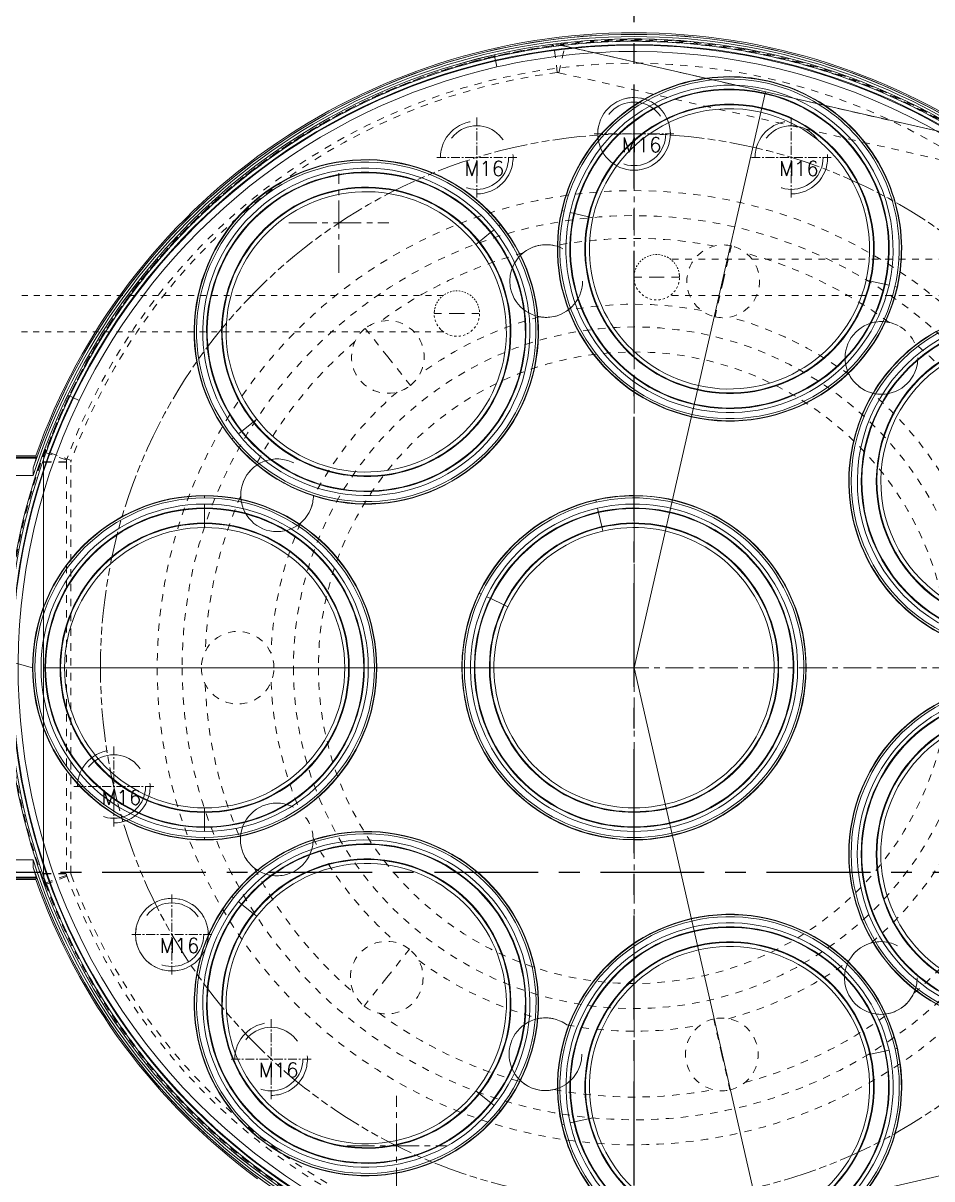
# Model space of a CAD drawing. Header units: millimetres. Extents: x -2414 to 10498, y -2238 to 649.
# Drawn here: x 7915.6 to 8115.8, y -1064.1 to -809.8 of the extents above; entities that cross this region are included whole.
import ezdxf

# ---------------------------------------------------------------- set-up
doc = ezdxf.new("R2010")
doc.units = ezdxf.units.MM
doc.header["$LTSCALE"] = 16.335
doc.header["$PDMODE"] = 3
doc.header["$PDSIZE"] = 0.3125
for name, pattern in [('CENTER', [0.6, 0.375, -0.075, 0.075, -0.075]), ('DASHED', [0.2, 0.1, -0.1]), ('DIVIDE', [31.75, 12.7, -6.35, 0, -6.35, 0, -6.35]), ('HIDDEN', [0.2, 0.1, -0.1]), ('PHANTOM', [0.8, 0.45, -0.05, 0.1, -0.05, 0.1, -0.05])]:
    doc.linetypes.add(name, pattern=pattern)
doc.layers.get('0').update_dxf_attribs({"linetype": 'CONTINUOUS'})
doc.layers.get('Defpoints').update_dxf_attribs({"linetype": 'CONTINUOUS'})
for name, color, linetype, lineweight in [('core', 7, 'CONTINUOUS', 20), ('insert', 85, 'CONTINUOUS', 20), ('part', 7, 'CONTINUOUS', 20), ('screw', 33, 'CONTINUOUS', 13)]:
    doc.layers.add(name, color=color, linetype=linetype, lineweight=lineweight)
doc.styles.get("Standard").update_dxf_attribs({"font": 'txt', "width": 0.8})
doc.styles.add('TXT', font='txt.shx', dxfattribs={"bigfont": 'gbcbig.shx'})
doc.dimstyles.new('01', dxfattribs={"dimtxt": 5, "dimasz": 5, "dimexe": 0, "dimexo": 0, "dimgap": 0, "dimtad": 0, "dimzin": 0, "dimdsep": 46, "dimtxsty": 'Standard', "dimcen": 0, "dimclrd": 4, "dimclre": 4, "dimclrt": 6, "dimazin": 0, "dimtfac": 1, "dimtofl": 0, "dimtmove": 0, "dimatfit": 3, "dimfxl": 0, "dimtolj": 1, "dimtzin": 0, "dimarcsym": 0})

# ---------------------------------------------------------------- blocks, each defined once
blk = doc.blocks.new('*D528')
at = {"color": 4, "linetype": 'ByBlock', "lineweight": -2, "transparency": 16777216}
for p, q in [((7930.17, -781.63), (7872.65, -781.63)), ((7872.65, -786.63), (7872.65, -869.78)), ((7872.65, -991.63), (7872.65, -887.11)), ((7914.13, -996.63), (7872.65, -996.63))]:
    blk.add_line(p, q, dxfattribs=at)
at = {"color": 4, "linetype": 'ByBlock', "transparency": 16777216}
for points in [[(7871.82, -786.63), (7873.48, -786.63), (7872.65, -781.63)], [(7871.82, -991.63), (7873.48, -991.63), (7872.65, -996.63)]]:
    blk.add_solid(points, dxfattribs=at)
at = {"layer": 'Defpoints', "color": 0, "linetype": 'ByBlock', "transparency": 16777216}
for p in [(7930.17, -781.63), (7872.65, -996.63), (7914.13, -996.63)]:
    blk.add_point(p, dxfattribs=at)
at = {"color": 6, "linetype": 'ByBlock', "transparency": 16777216, "insert": (7872.65, -878.44), "char_height": 5, "attachment_point": 5, "rotation": 90}
blk.add_mtext('\\A1;215.00', dxfattribs=at)
blk = doc.blocks.new('*D529')
at = {"color": 4, "linetype": 'ByBlock', "lineweight": -2, "transparency": 16777216}
for p, q in [((7914.13, -996.63), (7871.83, -996.63)), ((7871.83, -1001.63), (7871.83, -1050.52)), ((7871.83, -1156.63), (7871.83, -1067.85)), ((7930.17, -1161.63), (7871.83, -1161.63))]:
    blk.add_line(p, q, dxfattribs=at)
at = {"color": 4, "linetype": 'ByBlock', "transparency": 16777216}
for points in [[(7871, -1001.63), (7872.67, -1001.63), (7871.83, -996.63)], [(7871, -1156.63), (7872.67, -1156.63), (7871.83, -1161.63)]]:
    blk.add_solid(points, dxfattribs=at)
at = {"layer": 'Defpoints', "color": 0, "linetype": 'ByBlock', "transparency": 16777216}
for p in [(7914.13, -996.63), (7871.83, -1161.63), (7930.17, -1161.63)]:
    blk.add_point(p, dxfattribs=at)
at = {"color": 6, "linetype": 'ByBlock', "transparency": 16777216, "insert": (7871.83, -1059.19), "char_height": 5, "attachment_point": 5, "rotation": 90}
blk.add_mtext('\\A1;165.00', dxfattribs=at)
blk = doc.blocks.new('43434')
at = {"layer": 'insert', "linetype": 'Continuous', "lineweight": 13}
for p, q in [((-30.7, 134.42), (-30.81, 134.91)), ((-30.7, 134.42), (-30.53, 133.69)), ((-30.53, 133.69), (-30.2, 132.23)), ((-15.89, 100.61), (-15.94, 100.62)), ((-15.89, 100.61), (-15.4, 100.5)), ((-14.09, 100.2), (-13.12, 99.98)), ((-10.02, 99.27), (-13.12, 99.98)), ((-9.05, 99.05), (-10.02, 99.27)), ((-29.36, 97.53), (-29.75, 97.22)), ((-29.36, 97.53), (-29.33, 97.56)), ((-31.58, 95.76), (-34.07, 93.77)), ((-30.8, 96.38), (-31.58, 95.76)), ((-34.85, 93.16), (-34.07, 93.77)), ((51.11, 85.32), (52.08, 85.1)), ((55.18, 84.39), (52.08, 85.1)), ((56.15, 84.17), (55.18, 84.39)), ((57.95, 83.76), (57.46, 83.88)), ((57.95, 83.76), (57.99, 83.75)), ((-124.24, 59.81), (-124.69, 60.02)), ((-124.24, 59.81), (-123.56, 59.48)), ((-123.56, 59.48), (-122.21, 58.83)), ((-83.86, 54.06), (-86.35, 52.07)), ((-83.08, 54.68), (-83.86, 54.06)), ((-87.12, 51.45), (-86.35, 52.07)), ((-88.57, 50.3), (-88.6, 50.27)), ((-88.57, 50.3), (-88.17, 50.61)), ((-94.55, 37.87), (-94.55, 37.91)), ((-94.55, 37.87), (-94.55, 37.37)), ((-94.55, 36.02), (-94.55, 35.03)), ((-8.44, 36.96), (-8.43, 36.92)), ((-8.43, 36.92), (-8.32, 36.43)), ((-94.55, 31.85), (-94.55, 35.03)), ((-8.02, 35.12), (-7.8, 34.15)), ((-7.8, 34.15), (-7.09, 31.05)), ((-94.55, 30.85), (-94.55, 31.85)), ((-6.87, 30.08), (-7.09, 31.05)), ((-34.16, 16.45), (-34.12, 16.43)), ((-34.12, 16.43), (-33.66, 16.21)), ((-32.46, 15.63), (-31.56, 15.2)), ((-28.69, 13.81), (-31.56, 15.2)), ((-27.8, 13.38), (-28.69, 13.81)), ((-94.55, -30.85), (-94.55, -31.85)), ((-94.55, -35.03), (-94.55, -31.85)), ((-94.55, -36.02), (-94.55, -35.03)), ((-94.55, -37.87), (-94.55, -37.37)), ((-94.55, -37.87), (-94.55, -37.91)), ((-88.56, -50.32), (-88.59, -50.29)), ((-88.56, -50.32), (-88.17, -50.63)), ((-87.12, -51.47), (-86.34, -52.09)), ((-83.85, -54.07), (-86.34, -52.09)), ((-83.07, -54.69), (-83.85, -54.07)), ((57.96, -83.75), (57.47, -83.87)), ((57.96, -83.75), (58.01, -83.74)), ((51.12, -85.31), (52.09, -85.09)), ((55.2, -84.38), (52.09, -85.09)), ((56.16, -84.16), (55.2, -84.38)), ((-34.83, -93.16), (-34.05, -93.78)), ((-31.56, -95.77), (-34.05, -93.78)), ((-30.79, -96.39), (-31.56, -95.77)), ((-29.35, -97.53), (-29.74, -97.22)), ((-29.35, -97.53), (-29.31, -97.56)), ((-9.03, -99.05), (-10, -99.27)), ((-15.87, -100.61), (-15.92, -100.62)), ((-15.87, -100.61), (-15.38, -100.5)), ((-14.07, -100.2), (-13.11, -99.98)), ((-10, -99.27), (-13.11, -99.98))]:
    blk.add_line(p, q, dxfattribs=at)
at = {"layer": 'insert', "linetype": 'DASHED', "lineweight": 13}
for p, q in [((-16.89, 130.98), (-17.66, 136.93)), ((-16.54, 130.96), (-15.2, 136.81)), ((-15.59, 136.9), (73.45, 116.58)), ((-16.54, 130.96), (71.72, 110.82)), ((19.63, 85.04), (21.43, 92.83)), ((21.43, 92.83), (21.43, 92.83)), ((19.63, 85.04), (17.83, 77.24)), ((17.83, 77.24), (17.83, 77.24)), ((-54.21, 68.4), (-59.18, 74.67)), ((-59.18, 74.67), (-59.18, 74.67)), ((-54.21, 68.4), (-49.24, 62.13)), ((-49.24, 62.13), (-49.24, 62.13)), ((-123.94, 45.61), (-129.57, 47.68)), ((-130, -45.67), (-130, 45.67)), ((-130, 45.26), (-124, 45.26)), ((-124, -45.26), (-124, 45.26)), ((-87.28, 0), (-95.28, 0)), ((-95.28, 0), (-95.28, 0)), ((-87.28, 0), (-79.28, 0)), ((-79.28, 0), (-79.28, 0)), ((-130, -45.26), (-124, -45.26)), ((-129.57, -47.68), (-123.94, -45.61)), ((-54.45, -68.21), (-49.46, -61.96)), ((-49.46, -61.96), (-49.46, -61.96)), ((-54.45, -68.21), (-59.44, -74.46)), ((-59.44, -74.46), (-59.44, -74.46)), ((17.56, -77.31), (17.56, -77.31)), ((19.34, -85.11), (17.56, -77.31)), ((19.34, -85.11), (21.11, -92.91)), ((21.11, -92.91), (21.11, -92.91))]:
    blk.add_line(p, q, dxfattribs=at)
at = {"layer": 'insert', "color": 1, "linetype": 'Continuous', "lineweight": 13}
blk.add_line((73.06, 116.67), (-15.2, 136.81), dxfattribs=at)
at = {"layer": 'insert', "color": 1, "lineweight": 18}
blk.add_line((0, 0), (28.93, 126.74), dxfattribs=at)
at = {"layer": 'insert', "linetype": 'CENTER', "lineweight": 13}
for p, q in [((0, -120.5), (0, 120.5)), ((-65, 86.88), (-65, 108.88)), ((-76, 97.88), (-54, 97.88)), ((-120.5, 0), (120.5, 0)), ((-52.27, -116.23), (-52.27, -94.23)), ((-63.27, -105.23), (-41.27, -105.23))]:
    blk.add_line(p, q, dxfattribs=at)
at = {"layer": 'insert', "color": 2, "linetype": 'Continuous', "lineweight": 13}
blk.add_line((-130, 45.26), (-130, -45.26), dxfattribs=at)
at = {"layer": 'insert', "color": 2, "lineweight": 18}
blk.add_line((0, 0), (-130, 0), dxfattribs=at)
at = {"layer": 'insert', "color": 5, "lineweight": 18}
blk.add_line((0, 0), (27.59, -120.89), dxfattribs=at)
at = {"layer": 'insert', "color": 5, "linetype": 'Continuous', "lineweight": 13}
blk.add_line((71.72, -110.82), (-16.54, -130.96), dxfattribs=at)
at = {"layer": 'insert', "linetype": 'DASHED', "lineweight": 13}
for centre in [(0, 117.5), (-101.76, -58.75)]:
    blk.add_circle(centre, 8, dxfattribs=at)
at = {"layer": 'insert', "linetype": 'Continuous', "lineweight": 18}
for centre in [(0, 117.5), (-101.76, -58.75)]:
    blk.add_circle(centre, 8, dxfattribs=at)
at = {"layer": 'insert', "linetype": 'PHANTOM', "lineweight": 18}
blk.add_circle((0, 0), 117.5, dxfattribs=at)
at = {"layer": 'insert', "color": 2, "linetype": 'DIVIDE', "lineweight": 13, "ltscale": 0.2}
for centre in [(-19.34, 85.11), (54.48, 68.18), (-78.6, 37.95), (-78.67, -37.79), (54.35, -68.29), (-19.51, -85.07)]:
    blk.add_circle(centre, 8, dxfattribs=at)
at = {"layer": 'insert', "linetype": 'Continuous', "lineweight": 18}
for centre, radius, start, end in [((0, 0), 138.38, 154.2943, 102.8657), ((0, 0), 138.38, 102.8657, 154.2943), ((0, 0), 137.88, 102.8657, 154.2943), ((21.03, 92.19), 37.91, 347.15, 167.15), ((-58.96, 73.92), 37.91, 38.58, 218.58), ((21.03, 92.19), 37.91, 167.15, 347.15), ((-58.96, 73.92), 37.91, 218.58, 38.58), ((85.19, 41.03), 37.91, 115.72, 295.72), ((-94.55, 0), 37.91, 90, 270), ((-94.55, 0), 37.91, 270, 90), ((0, 0), 37.91, 102.8657, 154.2943), ((0, 0), 37.91, 90, 102.8657), ((0, 0), 37.91, 270, 90), ((0, 0), 37.91, 154.2943, 270), ((85.19, -41.02), 37.91, 64.29, 244.29), ((-58.95, -73.93), 37.91, 321.43, 141.43), ((-58.95, -73.93), 37.91, 141.43, 321.43), ((21.04, -92.18), 37.91, 12.86, 192.86), ((21.04, -92.18), 37.91, 192.86, 12.86)]:
    blk.add_arc(centre, radius, start, end, dxfattribs=at)
at = {"layer": 'insert', "linetype": 'Continuous', "lineweight": 13}
for centre, radius, start, end in [((0, 0), 137.88, 154.2943, 102.8657), ((0, 0), 136.99, 154.2943, 102.8657), ((0, 0), 137.13, 90, 102.8657), ((0, 0), 135.63, 89.7598, 102.8657), ((0, 0), 135.63, 269.7598, 89.7598), ((0, 0), 137.13, 270, 89.7598), ((0, 0), 137.13, 89.7598, 90), ((0, 0), 137.13, 102.8657, 154.2943), ((0, 0), 136.99, 102.8657, 154.2943), ((0, 0), 135.63, 102.8657, 154.2943), ((21.03, 92.19), 37.87, 347.15, 167.15), ((21.03, 92.19), 37.83, 347.15, 167.15), ((21.03, 92.19), 37.37, 347.15, 167.15), ((21.03, 92.19), 36.02, 347.15, 167.15), ((21.03, 92.19), 35.16, 347.15, 167.15), ((21.03, 92.19), 35.03, 347.15, 167.15), ((21.03, 92.19), 31.85, 347.15, 167.15), ((21.03, 92.19), 31.71, 347.15, 167.15), ((21.03, 92.19), 30.85, 347.15, 167.15), ((-58.96, 73.92), 37.87, 38.58, 218.58), ((-58.96, 73.92), 37.83, 38.58, 218.58), ((-58.96, 73.92), 37.37, 38.58, 218.58), ((-58.96, 73.92), 36.02, 38.58, 218.58), ((-58.96, 73.92), 35.16, 38.58, 218.58), ((-58.96, 73.92), 35.03, 38.58, 218.58), ((-58.96, 73.92), 31.85, 38.58, 218.58), ((-58.96, 73.92), 31.71, 38.58, 218.58), ((-58.96, 73.92), 30.85, 38.58, 218.58), ((21.03, 92.19), 37.87, 167.15, 347.15), ((21.03, 92.19), 37.83, 167.15, 347.15), ((21.03, 92.19), 37.37, 167.15, 347.15), ((21.03, 92.19), 36.02, 167.15, 347.15), ((21.03, 92.19), 35.16, 167.15, 347.15), ((21.03, 92.19), 35.03, 167.15, 347.15), ((21.03, 92.19), 31.85, 167.15, 347.15), ((21.03, 92.19), 31.71, 167.15, 347.15), ((-58.96, 73.92), 37.87, 218.58, 38.58), ((-58.96, 73.92), 37.83, 218.58, 38.58), ((-58.96, 73.92), 37.37, 218.58, 38.58), ((21.03, 92.19), 30.85, 167.15, 347.15), ((-58.96, 73.92), 36.02, 218.58, 38.58), ((-58.96, 73.92), 35.16, 218.58, 38.58), ((-58.96, 73.92), 35.03, 218.58, 38.58), ((-58.96, 73.92), 31.85, 218.58, 38.58), ((-58.96, 73.92), 31.71, 218.58, 38.58), ((-58.96, 73.92), 30.85, 218.58, 38.58), ((85.19, 41.03), 37.87, 115.72, 295.72), ((85.19, 41.03), 37.83, 115.72, 295.72), ((85.19, 41.03), 37.37, 115.72, 295.72), ((85.19, 41.03), 36.02, 115.72, 295.72), ((85.19, 41.03), 35.16, 115.72, 295.72), ((85.19, 41.03), 35.03, 115.72, 295.72), ((85.19, 41.03), 31.85, 115.72, 295.72), ((85.19, 41.03), 31.71, 115.72, 295.72), ((85.19, 41.03), 30.85, 115.72, 295.72), ((0, 0), 137.13, 154.2943, 269.7598), ((0, 0), 135.63, 154.2943, 269.7598), ((-94.55, 0), 37.87, 90, 270), ((-94.55, 0), 37.83, 90, 270), ((-94.55, 0), 37.37, 90, 270), ((-94.55, 0), 36.02, 90, 270), ((-94.55, 0), 37.87, 270, 90), ((-94.55, 0), 37.83, 270, 90), ((-94.55, 0), 37.37, 270, 90), ((-94.55, 0), 36.02, 270, 90), ((0, 0), 37.87, 154.2889, 102.8648), ((0, 0), 37.83, 154.2857, 102.8643), ((0, 0), 37.37, 154.2857, 102.8645), ((0, 0), 36.02, 154.2921, 102.8653), ((0, 0), 37.87, 102.8648, 154.2889), ((0, 0), 37.83, 102.8643, 154.2857), ((0, 0), 37.37, 102.8645, 154.2857), ((-94.55, 0), 35.16, 90, 270), ((-94.55, 0), 35.03, 90, 270), ((-94.55, 0), 35.16, 270, 90), ((-94.55, 0), 35.03, 270, 90), ((0, 0), 35.16, 154.2921, 102.8653), ((0, 0), 35.03, 154.2921, 102.8653), ((0, 0), 36.02, 102.8653, 154.2921), ((0, 0), 35.16, 102.8653, 154.2921), ((0, 0), 35.03, 102.8653, 154.2921), ((-94.55, 0), 31.85, 90, 270), ((-94.55, 0), 31.71, 90, 270), ((-94.55, 0), 30.85, 90, 270), ((-94.55, 0), 31.85, 270, 90), ((-94.55, 0), 31.71, 270, 90), ((-94.55, 0), 30.85, 270, 90), ((0, 0), 31.85, 154.2921, 102.8653), ((0, 0), 31.71, 154.2921, 102.8653), ((0, 0), 30.85, 154.2921, 102.8653), ((0, 0), 31.85, 102.8653, 154.2921), ((0, 0), 31.71, 102.8653, 154.2921), ((0, 0), 30.85, 102.8653, 154.2921), ((85.19, -41.02), 37.87, 64.29, 244.29), ((85.19, -41.02), 37.83, 64.29, 244.29), ((85.19, -41.02), 37.37, 64.29, 244.29), ((85.19, -41.02), 36.02, 64.29, 244.29), ((85.19, -41.02), 35.16, 64.29, 244.29), ((85.19, -41.02), 35.03, 64.29, 244.29), ((85.19, -41.02), 31.85, 64.29, 244.29), ((85.19, -41.02), 31.71, 64.29, 244.29), ((85.19, -41.02), 30.85, 64.29, 244.29), ((-58.95, -73.93), 37.87, 321.43, 141.43), ((-58.95, -73.93), 37.83, 321.43, 141.43), ((-58.95, -73.93), 37.37, 321.43, 141.43), ((-58.95, -73.93), 36.02, 321.43, 141.43), ((-58.95, -73.93), 35.16, 321.43, 141.43), ((-58.95, -73.93), 35.03, 321.43, 141.43), ((-58.95, -73.93), 31.85, 321.43, 141.43), ((-58.95, -73.93), 31.71, 321.43, 141.43), ((-58.95, -73.93), 30.85, 321.43, 141.43), ((-58.95, -73.93), 37.87, 141.43, 321.43), ((-58.95, -73.93), 37.83, 141.43, 321.43), ((-58.95, -73.93), 37.37, 141.43, 321.43), ((-58.95, -73.93), 36.02, 141.43, 321.43), ((-58.95, -73.93), 35.16, 141.43, 321.43), ((-58.95, -73.93), 35.03, 141.43, 321.43), ((-58.95, -73.93), 31.85, 141.43, 321.43), ((-58.95, -73.93), 31.71, 141.43, 321.43), ((-58.95, -73.93), 30.85, 141.43, 321.43), ((21.04, -92.18), 37.87, 12.86, 192.86), ((21.04, -92.18), 37.83, 12.86, 192.86), ((21.04, -92.18), 37.37, 12.86, 192.86), ((21.04, -92.18), 36.02, 12.86, 192.86), ((21.04, -92.18), 35.16, 12.86, 192.86), ((21.04, -92.18), 35.03, 12.86, 192.86), ((21.04, -92.18), 31.85, 12.86, 192.86), ((21.04, -92.18), 31.71, 12.86, 192.86), ((21.04, -92.18), 30.85, 12.86, 192.86), ((21.04, -92.18), 37.87, 192.86, 12.86), ((21.04, -92.18), 37.83, 192.86, 12.86), ((21.04, -92.18), 37.37, 192.86, 12.86), ((21.04, -92.18), 36.02, 192.86, 12.86), ((21.04, -92.18), 35.16, 192.86, 12.86), ((21.04, -92.18), 35.03, 192.86, 12.86), ((21.04, -92.18), 31.85, 192.86, 12.86), ((21.04, -92.18), 31.71, 192.86, 12.86), ((21.04, -92.18), 30.85, 192.86, 12.86)]:
    blk.add_arc(centre, radius, start, end, dxfattribs=at)
at = {"layer": 'insert', "linetype": 'DASHED', "lineweight": 13}
for centre, radius, start, end in [((0, 0), 138.21, 56.7645, 97.5212), ((0, 0), 138.06, 97.3475, 159.7954), ((0, 0), 137.86, 97.3475, 159.7954), ((0, 0), 132.06, 97.3475, 159.7954), ((0, 0), 105, 0, 180), ((0, 0), 99.5, 0, 180), ((0, 0), 94.5, 79.1694, 100.6306), ((-19.34, 85.11), 8, 76.2387, 129.3613), ((19.63, 85.04), 8, 77, 257), ((19.63, 85.04), 8, 257, 77), ((0, 0), 94.5, 104.9694, 126.2306), ((0, 0), 94.5, 53.5408, 74.8306), ((0, 0), 80, 79.2796, 100.5204), ((-54.21, 68.4), 8, 308.4, 128.4), ((0, 0), 80, 105.0796, 126.1204), ((-19.34, 85.11), 8, 259.3619, 306.2381), ((0, 0), 80, 53.651, 74.7204), ((0, 0), 75, 0, 180), ((-54.21, 68.4), 8, 128.4, 308.4), ((54.48, 68.18), 8, 24.8102, 77.9327), ((0, 0), 94.5, 130.5694, 152.0592), ((0, 0), 94.5, 27.7694, 49.202), ((0, 0), 69.5, 0, 180), ((54.48, 68.18), 8, 207.9334, 254.8095), ((0, 0), 80, 130.6796, 151.949), ((0, 0), 80, 27.8796, 49.0918), ((0, 0), 138.21, 159.6217, 200.3783), ((-78.6, 37.95), 8, 127.6673, 180.7898), ((0, 0), 94.5, 156.398, 177.8306), ((-78.6, 37.95), 8, 310.7905, 357.6666), ((0, 0), 80, 156.5082, 177.7204), ((-87.28, 0), 8, 0, 180), ((0, 0), 105, 180, 0), ((0, 0), 99.5, 180, 0), ((-87.28, 0), 8, 180, 0), ((0, 0), 75, 180, 0), ((0, 0), 69.5, 180, 0), ((0, 0), 94.5, 182.1694, 203.4877), ((0, 0), 80, 182.2796, 203.3776), ((-78.67, -37.79), 8, 2.2191, 49.0952), ((-78.67, -37.79), 8, 179.0959, 232.2184), ((0, 0), 80, 207.9367, 229.1204), ((0, 0), 80, 310.7939, 331.9204), ((0, 0), 132.06, 200.2046, 262.6525), ((0, 0), 94.5, 207.8266, 229.2306), ((0, 0), 94.5, 310.6837, 332.0306), ((0, 0), 138.06, 200.2046, 262.6525), ((0, 0), 137.86, 200.2046, 262.6525), ((-54.45, -68.21), 8, 51.4, 231.4), ((54.35, -68.29), 8, 105.0762, 151.9524), ((-54.45, -68.21), 8, 231.4, 51.4), ((0, 0), 80, 233.6796, 254.8061), ((0, 0), 80, 285.0796, 306.2347), ((54.35, -68.29), 8, 281.953, 335.0755), ((0, 0), 94.5, 233.5694, 254.9163), ((0, 0), 94.5, 284.9694, 306.3449), ((-19.51, -85.07), 8, 53.6476, 100.5238), ((0, 0), 80, 259.3653, 280.5204), ((19.34, -85.11), 8, 102.8, 282.8), ((19.34, -85.11), 8, 282.8, 102.8), ((-19.51, -85.07), 8, 230.5245, 283.647), ((0, 0), 94.5, 259.2551, 280.6306)]:
    blk.add_arc(centre, radius, start, end, dxfattribs=at)
for points, knots in [([(-15.59, 136.9), (-15.8, 136.95), (-16.01, 136.99), (-16.42, 137.04), (-16.84, 137.08), (-17.25, 137.08), (-17.67, 137.06), (-17.88, 137.05), (-18.09, 137.02)], [0, 0, 0, 0, 0.25, 0.25, 0.5, 0.75, 0.75, 1, 1, 1, 1]), ([(-16.89, 130.98), (-16.86, 130.98), (-16.83, 130.99), (-16.77, 130.99), (-16.74, 130.99), (-16.65, 130.98), (-16.59, 130.98), (-16.54, 130.96)], [0, 0, 0, 0, 0.25, 0.25, 0.5, 0.5, 1, 1, 1, 1]), ([(-129.56, 48.13), (-129.63, 47.93), (-129.7, 47.73), (-129.81, 47.32), (-129.9, 46.92), (-129.95, 46.5), (-129.99, 46.09), (-130, 45.88), (-130, 45.67)], [0, 0, 0, 0, 0.25, 0.25, 0.5, 0.75, 0.75, 1, 1, 1, 1]), ([(-124, 45.26), (-124, 45.32), (-123.99, 45.38), (-123.98, 45.47), (-123.97, 45.5), (-123.96, 45.56), (-123.95, 45.58), (-123.94, 45.61)], [0, 0, 0, 0, 0.5, 0.5, 0.75, 0.75, 1, 1, 1, 1]), ([(-130, -45.26), (-130, -45.47), (-129.99, -45.68), (-129.95, -46.09), (-129.9, -46.49), (-129.81, -46.89), (-129.7, -47.29), (-129.64, -47.49), (-129.57, -47.68)], [0, 0, 0, 0, 0.25, 0.25, 0.5, 0.75, 0.75, 1, 1, 1, 1]), ([(-130, -45.67), (-130, -45.88), (-129.99, -46.09), (-129.95, -46.5), (-129.9, -46.92), (-129.81, -47.32), (-129.7, -47.73), (-129.63, -47.93), (-129.56, -48.13)], [0, 0, 0, 0, 0.25, 0.25, 0.5, 0.75, 0.75, 1, 1, 1, 1]), ([(-123.94, -45.61), (-123.95, -45.58), (-123.96, -45.56), (-123.97, -45.5), (-123.98, -45.47), (-123.99, -45.38), (-124, -45.32), (-124, -45.26)], [0, 0, 0, 0, 0.25, 0.25, 0.5, 0.5, 1, 1, 1, 1])]:
    blk.add_open_spline(points, degree=3, knots=knots, dxfattribs=at)
for points in [[(-18.09, 137.02), (-17.95, 136.99), (-17.8, 136.96), (-17.66, 136.93)], [(-129.57, 47.68), (-129.56, 47.83), (-129.56, 47.98), (-129.56, 48.13)], [(-129.56, -48.13), (-129.56, -47.98), (-129.56, -47.83), (-129.57, -47.68)]]:
    blk.add_open_spline(points, degree=3, dxfattribs=at)
blk = doc.blocks.new('screw_m16_g')
at = {"layer": 'screw', "color": 1, "linetype": 'CENTER', "ltscale": 0.32}
for p, q in [((0, -8.8, 0), (0, 8.8, 0)), ((-8.8, 0, 0), (8.8, 0, 0))]:
    blk.add_line(p, q, dxfattribs=at)
at = {"layer": 'screw', "color": 33, "linetype": 'HIDDEN', "ltscale": 8.128}
blk.add_circle((0, 0), 7, dxfattribs=at)
at = {"layer": 'screw', "color": 92, "linetype": 'HIDDEN', "ltscale": 8.128}
blk.add_arc((0, 0), 8, 270, 180, dxfattribs=at)
at = {"layer": 'screw', "color": 6, "style": 'TXT'}
blk.add_text('M16', height=3.2, dxfattribs=at).set_placement((-2.72, -4, 0))

msp = doc.modelspace()

# ---------------------------------------------------------------- linework, layer by layer
at = {"color": 1, "linetype": 'CENTER', "ltscale": 3.731864}
for p, q in [((8050.17, -1321.63), (8050.17, -671.63)), ((7750.17, -996.63), (8350.17, -996.63))]:
    msp.add_line(p, q, dxfattribs=at)
at = {"layer": 'core', "color": 155, "linetype": 'HIDDEN', "lineweight": 13, "ltscale": 0.9}
for p, q in [((8245.17, -861.679), (8058.17, -861.679)), ((8245.17, -869.679), (8058.17, -869.679))]:
    msp.add_line(p, q, dxfattribs=at)
at = {"layer": 'core', "linetype": 'DASHED', "lineweight": 13}
for p, q in [((8050.17, -865.679), (8050.17, -865.679)), ((8055.17, -865.679), (8050.17, -865.679)), ((8006.17, -873.679), (8011.17, -873.679)), ((7920.539, -904.226), (7925.232, -905.942)), ((7920.17, -905.783), (7920.17, -997.476)), ((7925.17, -906.289), (7920.17, -906.289)), ((7920.17, -906.289), (7920.17, -996.97)), ((7925.17, -906.289), (7925.17, -996.97)), ((7920.17, -996.97), (7925.17, -996.97)), ((7920.539, -999.033), (7925.232, -997.317))]:
    msp.add_line(p, q, dxfattribs=at)
at = {"layer": 'core', "color": 155, "linetype": 'DASHED', "lineweight": 13}
for p, q in [((8055.17, -865.679), (8060.17, -865.679)), ((8060.17, -865.679), (8060.17, -865.679)), ((8011.17, -873.679), (8016.17, -873.679))]:
    msp.add_line(p, q, dxfattribs=at)
at = {"layer": 'core', "color": 155, "linetype": 'HIDDEN', "lineweight": 13, "ltscale": 0.8}
for p, q in [((8008.163, -869.679), (7855.17, -869.679)), ((7855.17, -877.679), (8008.17, -877.679))]:
    msp.add_line(p, q, dxfattribs=at)
at = {"layer": 'core', "linetype": 'Continuous', "lineweight": 18}
for p, q in [((7918.435, -904.998), (7900.224, -904.998)), ((7918.435, -998.262), (7900.224, -998.262))]:
    msp.add_line(p, q, dxfattribs=at)
at = {"layer": 'core', "linetype": 'Continuous', "lineweight": 13}
for p, q in [((7918.548, -905.318), (7900.33, -905.318)), ((7900.345, -905.518), (7918.517, -905.518)), ((7900.384, -909.333), (7917.853, -909.333)), ((7917.853, -993.927), (7900.384, -993.927)), ((7900.33, -997.941), (7918.548, -997.941)), ((7900.345, -997.741), (7918.517, -997.741))]:
    msp.add_line(p, q, dxfattribs=at)
at = {"layer": 'core', "linetype": 'Continuous', "lineweight": 18}
for radius, start, end in [(138.382, 154.29194, 102.86535), (139.745, 19.49307, 160.50693), (138.382, 102.86535, 154.29194), (139.745, 199.49307, 233.61801)]:
    msp.add_arc((8050.17, -951.63), radius, start, end, dxfattribs=at)
at = {"layer": 'core', "linetype": 'Continuous', "lineweight": 13}
for radius, start, end in [(138.913, 17.72718, 162.27282), (139.399, 18.39313, 161.60832), (139.416, 18.48871, 161.51129), (138.913, 197.72718, 342.27282), (139.399, 198.39313, 341.60687), (139.416, 198.48871, 341.51129)]:
    msp.add_arc((8050.17, -951.63), radius, start, end, dxfattribs=at)
at = {"layer": 'core', "linetype": 'DASHED', "lineweight": 13}
for radius, start, end in [(138.027, 200.08651, 159.91349), (137.859, 200.08651, 159.91349), (133.03, 200.08651, 159.91349), (138.208, 159.70043, 200.29957)]:
    msp.add_arc((8050.17, -951.63), radius, start, end, dxfattribs=at)
at = {"layer": 'core', "color": 155, "linetype": 'HIDDEN', "lineweight": 13, "ltscale": 0.2}
for centre in [(8055.17, -865.679), (8011.17, -873.679)]:
    msp.add_arc(centre, 5, 6.63642, 173.36358, dxfattribs=at)
at = {"layer": 'core', "color": 155, "linetype": 'HIDDEN', "lineweight": 13, "ltscale": 0.3}
for centre in [(8055.17, -865.679), (8011.17, -873.679)]:
    msp.add_arc(centre, 5, 173.36358, 6.63642, dxfattribs=at)
at = {"layer": 'core', "color": 155, "linetype": 'DASHED', "lineweight": 13}
for points, knots in [([(8058.17, -861.679), (8058.17, -861.679), (8058.18, -861.686), (8058.207, -861.706), (8058.217, -861.714), (8058.228, -861.723)], [0, 0, 0, 0, 0.6952872, 0.6952872, 1, 1, 1, 1]), ([(8060.107, -864.883), (8060.127, -865.006), (8060.142, -865.132), (8060.164, -865.399), (8060.17, -865.538), (8060.17, -865.679)], [0, 0, 0, 0, 0.4795053, 0.4795053, 1, 1, 1, 1])]:
    msp.add_open_spline(points, degree=3, knots=knots, dxfattribs=at)
at = {"layer": 'core', "linetype": 'DASHED', "lineweight": 13}
for points, knots in [([(8006.236, -872.87), (8006.229, -872.916), (8006.222, -872.963), (8006.208, -873.065), (8006.201, -873.12), (8006.196, -873.176)], [0, 0, 0, 0, 0.4620513, 0.4620513, 1, 1, 1, 1]), ([(8008.085, -877.614), (8008.091, -877.618), (8008.096, -877.621), (8008.129, -877.647), (8008.149, -877.663), (8008.163, -877.673), (8008.166, -877.675), (8008.169, -877.677), (8008.17, -877.678), (8008.17, -877.679), (8008.17, -877.679), (8008.17, -877.679), (8008.169, -877.678), (8008.167, -877.676), (8008.157, -877.669), (8008.139, -877.655), (8008.101, -877.625), (8008.086, -877.614), (8008.061, -877.594), (8008.052, -877.587), (8008.033, -877.572), (8008.023, -877.564), (8007.973, -877.523), (8007.927, -877.485), (8007.827, -877.397), (8007.773, -877.348), (8007.688, -877.267), (8007.659, -877.239), (8007.615, -877.194), (8007.6, -877.179), (8007.57, -877.148), (8007.555, -877.132), (8007.479, -877.053), (8007.418, -876.984), (8007.345, -876.899), (8007.334, -876.885), (8007.323, -876.872)], [0, 0, 0, 0, 0.0197701, 0.0197701, 0.139588, 0.139588, 0.1695425, 0.1695425, 0.199497, 0.199497, 0.2144742, 0.2144742, 0.2294514, 0.2594059, 0.2594059, 0.3792238, 0.3792238, 0.4391327, 0.4391327, 0.4690872, 0.4690872, 0.4990417, 0.4990417, 0.6188596, 0.6188596, 0.7386774, 0.7386774, 0.7985864, 0.7985864, 0.8285409, 0.8285409, 0.8584953, 0.8584953, 0.9783132, 0.9783132, 1, 1, 1, 1]), ([(7920.17, -905.783), (7920.17, -905.602), (7920.178, -905.423), (7920.21, -905.067), (7920.257, -904.714), (7920.335, -904.366), (7920.429, -904.022), (7920.484, -903.851), (7920.546, -903.681)], [0, 0, 0, 0, 0.25, 0.25, 0.5, 0.75, 0.75, 1, 1, 1, 1]), ([(7925.232, -905.942), (7925.211, -905.998), (7925.196, -906.054), (7925.181, -906.141), (7925.177, -906.17), (7925.172, -906.229), (7925.17, -906.259), (7925.17, -906.289)], [0, 0, 0, 0, 0.5, 0.5, 0.75, 0.75, 1, 1, 1, 1]), ([(7920.205, -997.61), (7920.201, -997.572), (7920.197, -997.534), (7920.178, -997.322), (7920.17, -997.146), (7920.17, -996.97)], [0, 0, 0, 0, 0.1786873, 0.1786873, 1, 1, 1, 1]), ([(7925.17, -996.97), (7925.17, -997.03), (7925.176, -997.088), (7925.196, -997.205), (7925.211, -997.262), (7925.232, -997.317)], [0, 0, 0, 0, 0.5, 0.5, 1, 1, 1, 1]), ([(7920.546, -999.578), (7920.484, -999.408), (7920.429, -999.237), (7920.335, -998.893), (7920.257, -998.545), (7920.21, -998.192), (7920.178, -997.836), (7920.17, -997.657), (7920.17, -997.476)], [0, 0, 0, 0, 0.25, 0.25, 0.5, 0.75, 0.75, 1, 1, 1, 1]), ([(7920.539, -999.033), (7920.478, -998.868), (7920.413, -998.666), (7920.359, -998.46), (7920.35, -998.424)], [0, 0, 0, 0, 0.8249547, 1, 1, 1, 1])]:
    msp.add_open_spline(points, degree=3, knots=knots, dxfattribs=at)
at = {"layer": 'core', "linetype": 'Continuous', "lineweight": 18}
for points, knots in [([(7917.951, -907.418), (7917.997, -907.27), (7918.086, -906.985), (7918.167, -906.724), (7918.224, -906.538), (7918.243, -906.477), (7918.27, -906.389), (7918.279, -906.36), (7918.296, -906.303), (7918.304, -906.275), (7918.345, -906.138), (7918.375, -906.037), (7918.428, -905.853), (7918.452, -905.77), (7918.477, -905.678), (7918.481, -905.66), (7918.49, -905.625), (7918.495, -905.609), (7918.507, -905.561), (7918.514, -905.532), (7918.533, -905.452), (7918.541, -905.41), (7918.551, -905.348), (7918.552, -905.327), (7918.548, -905.318)], [0, 0, 0, 0, 0.125, 0.25, 0.25, 0.3125, 0.3125, 0.34375, 0.34375, 0.375, 0.375, 0.5, 0.5, 0.625, 0.625, 0.65625, 0.65625, 0.6875, 0.6875, 0.75, 0.75, 0.875, 0.875, 1, 1, 1, 1]), ([(7917.853, -909.333), (7917.852, -909.312), (7917.851, -909.291), (7917.849, -909.249), (7917.845, -909.186), (7917.838, -909.04), (7917.833, -908.915), (7917.825, -908.667), (7917.823, -908.502), (7917.827, -908.299), (7917.828, -908.258), (7917.831, -908.177), (7917.834, -908.137), (7917.841, -908.019), (7917.848, -907.94), (7917.867, -907.787), (7917.879, -907.711), (7917.91, -907.563), (7917.928, -907.49), (7917.951, -907.418)], [0, 0, 0, 0, 0.03125, 0.03125, 0.0625, 0.125, 0.25, 0.25, 0.5, 0.5, 0.5625, 0.5625, 0.625, 0.625, 0.75, 0.75, 0.875, 0.875, 1, 1, 1, 1]), ([(7917.951, -995.841), (7917.928, -995.769), (7917.91, -995.696), (7917.879, -995.547), (7917.867, -995.471), (7917.848, -995.317), (7917.841, -995.239), (7917.833, -995.119), (7917.831, -995.079), (7917.828, -994.998), (7917.827, -994.958), (7917.823, -994.755), (7917.825, -994.591), (7917.833, -994.344), (7917.837, -994.261), (7917.842, -994.136), (7917.845, -994.073), (7917.849, -994.01), (7917.851, -993.968), (7917.852, -993.947), (7917.853, -993.927)], [0, 0, 0, 0, 0.125, 0.125, 0.25, 0.25, 0.375, 0.375, 0.4375, 0.4375, 0.5, 0.5, 0.75, 0.75, 0.875, 0.875, 0.9375, 0.96875, 0.96875, 1, 1, 1, 1]), ([(7918.548, -997.941), (7918.552, -997.932), (7918.551, -997.912), (7918.541, -997.849), (7918.533, -997.807), (7918.514, -997.727), (7918.507, -997.698), (7918.491, -997.634), (7918.482, -997.6), (7918.452, -997.49), (7918.428, -997.407), (7918.389, -997.269), (7918.374, -997.221), (7918.352, -997.145), (7918.344, -997.119), (7918.329, -997.066), (7918.321, -997.039), (7918.279, -996.901), (7918.244, -996.784), (7918.168, -996.537), (7918.127, -996.406), (7918.064, -996.201), (7918.042, -996.131), (7917.997, -995.988), (7917.974, -995.915), (7917.951, -995.841)], [0, 0, 0, 0, 0.125, 0.125, 0.25, 0.25, 0.3125, 0.3125, 0.375, 0.375, 0.5, 0.5, 0.5625, 0.5625, 0.59375, 0.59375, 0.625, 0.625, 0.75, 0.75, 0.875, 0.875, 0.9375, 0.9375, 1, 1, 1, 1])]:
    msp.add_open_spline(points, degree=3, knots=knots, dxfattribs=at)
for points in [[(7918.435, -904.998), (7918.473, -905.104), (7918.511, -905.211), (7918.548, -905.318)], [(7918.548, -997.941), (7918.511, -998.048), (7918.473, -998.155), (7918.435, -998.262)]]:
    msp.add_open_spline(points, degree=3, dxfattribs=at)
at = {"layer": 'core', "linetype": 'DASHED', "lineweight": 13}
for points in [[(7920.546, -903.681), (7920.544, -903.862), (7920.541, -904.043), (7920.539, -904.226)], [(7920.539, -999.033), (7920.541, -999.216), (7920.544, -999.397), (7920.546, -999.578)]]:
    msp.add_open_spline(points, degree=3, dxfattribs=at)
at = {"layer": 'part', "color": 6, "lineweight": 18}
msp.add_line((7917.704, -951.63), (7906.571, -948.596), dxfattribs=at)

# ---------------------------------------------------------------- block references
at = {"layer": 'part', "lineweight": 18}
msp.add_blockref('43434', (8050.17, -951.63), dxfattribs=at)
at = {"layer": 'screw', "lineweight": 18}
for p in [(8050.17, -834.13), (8015.537, -839.35), (8084.804, -839.35), (7935.616, -977.776), (7948.412, -1010.38), (7970.25, -1037.763)]:
    msp.add_blockref('screw_m16_g', p, dxfattribs=at)

# ---------------------------------------------------------------- dimensions: what is measured, and where the dimension line sits
at = {"linetype": 'ByBlock'}
for base, p1, p2, picture, middle in [((7872.65, -996.63), (7930.17, -781.63), (7914.127, -996.63), '*D528', (7872.65, -878.442)), ((7871.835, -1161.63), (7914.127, -996.63), (7930.17, -1161.63), '*D529', (7871.835, -1059.186))]:
    dim = msp.add_linear_dim(base=base, p1=p1, p2=p2, angle=90, dimstyle='01', dxfattribs=at)
    dim.commit()
    dim.dimension.update_dxf_attribs({"geometry": picture, "text_midpoint": middle, "dimtype": 160})

doc.saveas('drawing.dxf')
